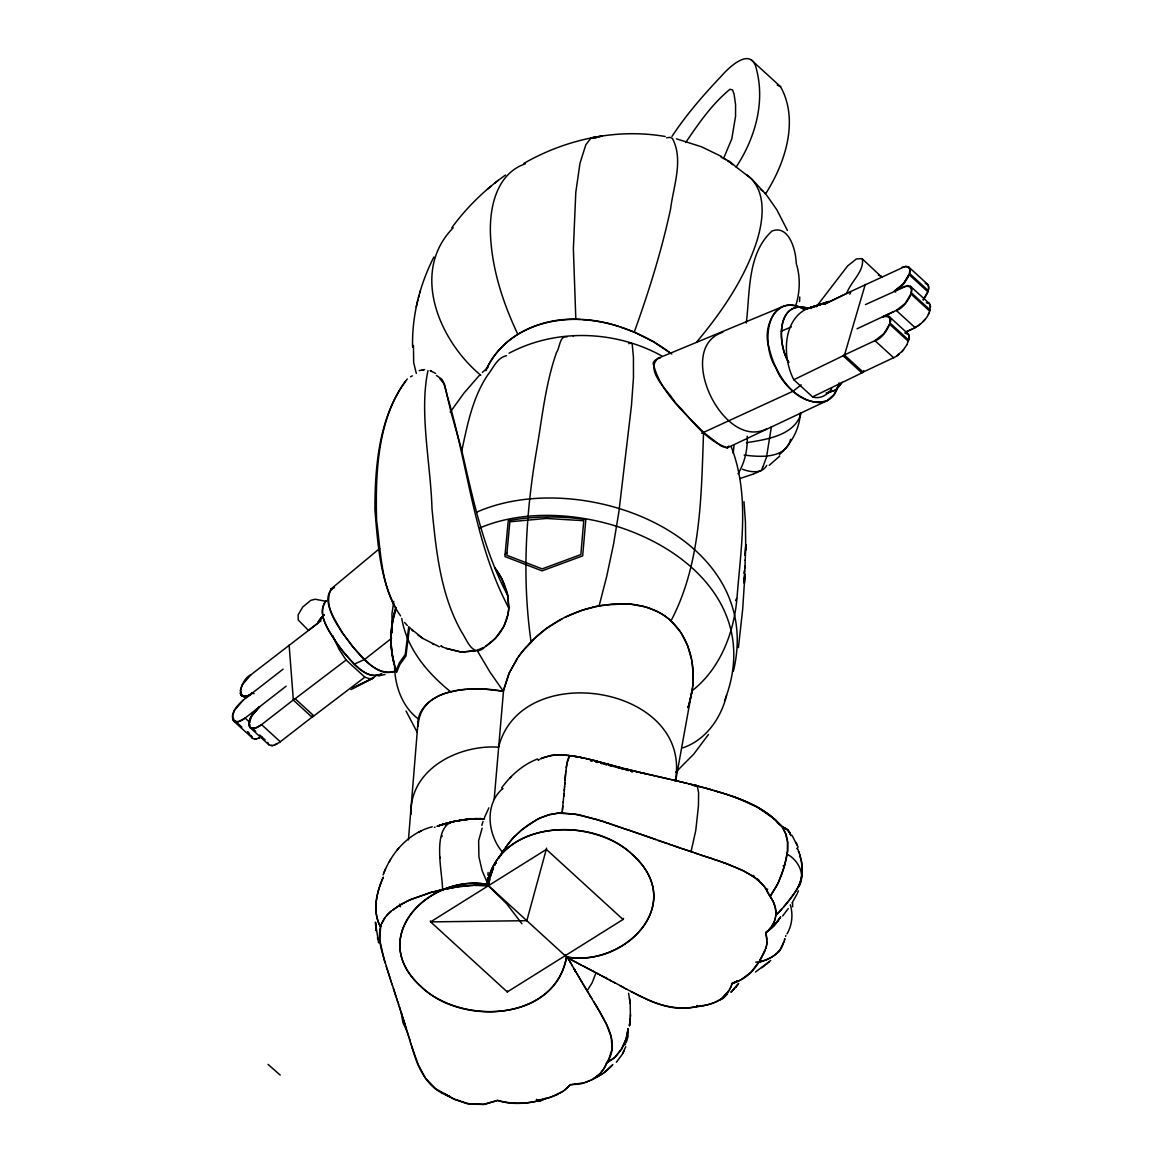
<?xml version="1.0" encoding="UTF-8"?>
<svg xmlns="http://www.w3.org/2000/svg" width="1163" height="1163" viewBox="0 0 1163 1163"><rect width="100%" height="100%" fill="white"/><g stroke="black" fill="none" stroke-linecap="round" stroke-linejoin="round"><path stroke-width="1.5" d="M630.404 1016.782L630.201 1003.654L628.601 993.231M745.061 560.275L745.061 560.13M411.033 814.216C409.332 769.15 458.949 744.32 498.578 747.198C521.126 657.56 693.046 685.923 675.281 781.056M745.73 550.419L745.439 522.1L743.971 501.602M775.866 913.638L775.895 912.81M802.107 870.215L801.54 862.03L799.49 853.773M766.926 941.419L765.85 932.581L766.955 931.519M457.379 820.831C429.409 822.299 442.972 873.573 442.492 889.564L433.784 891.788M439.788 858.323L439.803 856.855M744.945 566.279L744.843 567.966M508.813 607.29L507.795 595.645M802.092 870.578C802.47 882.557 795.303 892.748 788.078 901.616M744.843 555.173L745.817 544.56L744.349 583.317L744.567 577.764M799.577 301.551L799.737 296.972M775.837 914.278L775.881 913.449M744.669 575.016L744.669 574.26L743.753 580.133M508.754 608.38L507.998 596.648M766.897 942.393L766.955 941.201M800.275 413.098C799.679 429.176 791.029 444.033 779.341 454.689M744.887 575.263L742.677 609.281L738.418 647.617M449.049 692.348C433.639 695.808 416.325 708.078 418.099 725.727M488.634 883.371L488.489 885.654L567.748 958.079L572.676 960.653M488.853 879.722L488.983 877.454M630.535 1014.587L629.474 1025.722L630.317 1017.974M508.783 607.929L508.711 609.121M775.794 914.932L775.866 914.103M501.02 690.851C472.105 685.966 419.858 687.188 418.128 725.988M508.74 608.627L508.187 613.206M733.969 445.589L733.242 453.236M564.855 783.121L565.073 779.937M564.738 784.618L564.869 782.83M565.058 780.213L565.189 778.381M564.767 784.211L564.564 787.002M565.174 778.512L565.247 777.684M565.233 777.887L565.378 775.895M565.262 777.378L566.933 763.073L569.754 755.674M564.607 786.45L564.302 790.433M766.81 943.367L766.911 942.175M564.433 788.703L563.183 802.194M565.422 775.416L565.552 773.642M408.431 839.904L418.069 721.467M746.297 323.023C750.091 292.32 747.198 253.403 772.058 231.03C788.281 224.721 795.187 248.359 796.001 260.207M487.123 884.403C498.229 820.584 592.098 815.103 632.396 854.601C688.176 904.16 623.819 967.34 566.526 956.96C555.434 1020.794 461.566 1026.275 421.268 986.776C365.473 937.204 429.845 874.024 487.123 884.403C498.738 818.65 594.395 815.917 634.358 856.448C686.432 905.715 623.426 967.616 566.526 956.96C554.925 1022.713 459.254 1025.446 419.305 984.916C367.232 935.663 430.223 873.747 487.123 884.403L487.675 877.745M487.893 875.07L488.111 872.395M494.202 799.083L503.564 690.182M413.461 345.484L413.665 362.58L416.31 373.396M562.281 811.352L562.136 812.937L558.531 813.286M775.736 915.572L775.823 914.743M923.32 299.705C926.199 295.518 930.909 289.035 927.391 284.092L908.637 266.938L905.614 266.211L847.972 292.8M865.476 304.575L907.489 285.589L910.513 286.316L929.281 303.47C933.787 316.772 916.793 328.344 905.759 331.906M563.997 793.966L563.779 796.35M628.107 1028.804L626.392 1038.021M692.276 689.601C696.724 660.729 686.301 627.104 659.348 612.581M565.698 772.101L565.77 771.345M562.427 809.782L562.761 806.352M628.122 1028.586L626.028 1039.199L621.653 1048.939L614.907 1057.298L606.592 1062.822L605.225 1066.355M787.395 852.726L787.729 842.608L785.577 833.435M692.712 686.068L693.163 673.857L691.854 660.933M787.642 850.705L787.511 840.747M563.226 801.889L562.136 812.937L579.101 814.725L599.57 820.496M766.708 944.341L766.839 943.149M508.624 609.994C507.155 624.793 498.2 638.502 485.611 646.279C473.167 659.276 467.017 639.97 461.478 631.771C440.399 594.293 436.096 550.608 431.982 508.609C430.732 464.124 419.014 411.935 427.999 370.604M787.598 851.142L784.574 865.388M771.418 426.632L766.519 457.117L762.972 466.756M629.474 1025.722L630.186 1020.14M692.523 687.638L675.587 781.274M566.163 767.74L567.748 759.846M775.576 916.778L775.765 915.397L781.652 909.292M766.562 945.301L766.737 944.123M787.351 853.002L787.046 854.892M744.494 570.408L743.753 573.199M488.925 882.906L488.097 885.61M488.722 883.996L487.966 885.61L475.042 885.392M766.402 946.275L766.591 945.097M691.767 692.755L689.252 703.441M775.358 917.97L775.605 916.589M928.437 289.529L928.626 288.555M433.886 257.023C419.712 284.819 411.818 316.002 412.589 347.272M488.94 882.848L489.652 879.475M697.16 1006.126L697.277 1005.399L697.16 1006.155M408.664 627.366L405.204 654.638L399.563 662.474L396.249 670.135C389.271 650.364 389.445 628.311 395.856 608.423M409.521 627.453L405.931 656.106L399.956 664.364L396.568 672.374C389.3 652.414 389.358 630.07 395.842 609.906M546.625 848.147L526.824 920.689L430.615 921.881L430.31 920.951M786.755 856.404L786.319 858.498M507.78 595.514C483.677 550.579 473.152 499.959 461.827 450.619C467.395 424.597 472.629 397.499 487.704 375.009C493.243 368.22 497.008 357.695 506.516 355.674M489.216 881.423L488.489 885.537L482.107 870.636L478.909 856.724L478.647 840.689L482.136 828.172M441.867 836.648L442.085 835.601M508.027 614.137L504.059 625.839M766.199 947.234L766.432 946.057M489.245 881.365L490.248 877.091M565.16 955.724L565.407 954.59M393.777 601.373L391.946 613.802L392.28 632.745M417.808 300.069L416.238 307.003M790.593 439.309C785.854 458.978 759.759 457.175 744.131 455.024M801.045 413.505C794.373 435.791 766.068 439.512 746.384 442.725M786.246 858.832L785.519 861.841M503.797 689.121L509.118 673.173L517.157 658.607M775.081 919.148L775.387 917.781M731.614 984.901L731.934 983.52L740.627 980.075M765.952 948.179L766.228 947.016M804.549 309.562C765.85 289.151 760.355 346.094 776.215 368.249C784.225 392.847 829.713 423.158 839.09 382.845M736.528 598.465L735.612 600.602M795.943 305.055C799.882 292.117 800.435 278.102 796.742 265.033M785.403 862.306L784.4 866.013M490.292 877.018L490.742 875.376M380.694 926.082L379.705 939.966L384.313 960.173M726.613 695.198C721.118 718.08 705.81 740.075 682.826 747.853M906.966 344.626L902.619 350.819L895.801 356.663L861.71 372.771L842.942 355.631L874.954 340.657C884.142 339.145 899.595 312.76 882.354 316.932L886.206 315.813L889.201 316.554L908.463 334.203L909.19 338.171L906.966 344.626M905.308 332.923L908.899 334.944L908.739 340.134L889.971 322.98C892.675 318.11 887.34 313.559 882.848 316.714L893.751 311.597M507.286 991.952L623.048 919.482L546.377 849.412L430.615 921.881L507.286 991.952L507.533 991.021M490.495 876.132L492.967 869.066M785.854 935.546L785.592 936.462M418.375 297.757L419.014 295.46M419.654 293.134L420.294 290.837M889.971 322.98L890.495 319.229L889.201 316.554M765.981 947.976L759.744 960.42M784.763 938.977L784.444 940.067M784.429 865.912L781.972 873.704M767.624 889.041L766.78 891.527M844.556 354.875L865.272 284.412M863.324 372.015L863.746 370.575M490.83 874.983L493.359 868.02M774.732 920.326L775.096 918.959M688.947 704.487L692.101 690.764C720.464 668.536 734.086 632.614 737.022 597.549C740.86 547.599 750.091 494.595 731.091 446.548M783.993 867.409L778.454 882.455L771.825 893.736M481.802 825.352L483.052 821.412M595.994 972.82L592.141 982.764L587.155 990.76M731.251 986.079L731.643 984.698M895.568 292.117L894.391 291.041C902.299 289.587 920.602 262.562 901.79 267.33M626.188 1038.675L621.958 1048.415L615.896 1056.338M395.856 607.58C390.128 624.967 389.561 643.982 393.864 661.747M733.344 671.313C766.432 535.75 580.744 466.203 476.83 512.098M567.82 759.584L569.536 755.921L570.844 755.761M687.871 707.758L688.743 705.127M784.865 938.817L784.414 940.184M688.147 706.944L688.409 706.13M380.839 925.733L381.42 923.989M838.407 385.564L834.118 394.562L826.893 400.755L727.486 447.74C705.432 440.893 690.895 418.506 675.165 402.471C669.074 391.437 644.287 370.866 657.967 358.349L782.423 306.712M923.102 299.981L927.798 291.724L909.044 274.584L903.564 283.772L894.885 290.808L903.128 286.97M909.044 274.584L903.288 284.063L894.391 291.041M774.325 921.474L774.747 920.137M765.385 950.098C759.613 962.412 751.749 975.437 738.578 980.903M671.763 354.061L653.562 341.777L634.242 332.153C648.765 291.768 661.645 250.699 670.629 208.7C673.435 186.036 683.8 159.651 672.359 138.353L669.728 137.336L666.573 137.816M625.738 1046.744L622.045 1054.637L616.361 1062.241M381.231 924.498C376.201 939.471 383.339 955.012 387.177 969.375M781.725 874.387L777.175 885.043M783.411 943.048L784.124 941.187L779.792 950.622M730.829 987.227L731.28 985.875M783.15 943.76C780.024 954.43 768.539 959.838 758.494 962.077M383.092 874.925C391.291 852.61 408.707 832.882 432.273 826.762M610.313 1056.324C616.579 1040.478 606.853 1024.007 599.09 1010.574M797.585 892.821L798.414 890.785M484.491 817.473L488.882 807.878M774.34 921.285L773.322 923.713M610.168 1056.702L608.627 1059.827L612.174 1048.895L611.142 1036.815L606.563 1024.618L597.535 1007.943M724.564 700.693C778.076 564.317 586.021 482.689 479.956 527.9M626.348 1042.295L628.107 1036.32L627.947 1030.244M385.52 869.154L383.819 873.079M381.609 923.655L384.371 918.508M493.156 868.63L493.563 867.583M730.844 987.024L727.733 992.432L723.197 997.156M605.487 1065.802L608.511 1059.9L606.592 1062.822L612.93 1058.955M381.842 923.131L385.04 917.563M485.843 370.503C501.602 334.479 542.714 316.656 580.468 319.476M623.048 919.482L623.557 918.392M773.875 922.419L772.087 925.879M797.106 893.882L792.148 902.837M485.8 370.575C508.071 320.654 571.12 310.158 618.6 326.425M928.278 314.403L928.844 313.24M605.254 1066.166L604.367 1067.983M729.797 989.262L730.349 988.157M494.784 865.17L495.249 864.124M624.095 1050.8L622.641 1053.634M495.002 864.749L495.467 863.702M383.121 877.571C376.579 892.37 372.204 911.007 380.17 926.039M798.807 886.802C806.032 875.056 798.385 860.126 787.177 854.165M503.637 626.697L495.482 638.196L486.076 645.988M383.339 877.178C376.681 891.672 372.611 909.67 379.414 924.789M680.384 631.814L670.964 620.897C701.318 563.299 701.216 495.889 703.557 432.389C684.426 412.618 660.904 392.672 653.693 365.197C650.132 359.614 665.832 356.285 657.967 358.349M604.978 1066.704L603.728 1069.044M842.07 382.249L835.499 390.157L826.123 392.992M787.031 933.874C792.134 925.181 793.268 914.38 790.302 904.77M495.656 863.469L496.15 862.437M776.782 885.799L771.331 894.405M495.889 863.048L496.368 862.016M738.04 473.792C744.814 462.54 747.78 449.238 747.228 436.183M376.085 675.136L373.585 677.869L352.622 688.074L373.221 678.073M390.564 859.602L389.372 861.681M849.76 294.195L850.72 292.509M757.985 962.964L751.298 971.963L741.66 979.304M498.636 858.25L501.573 853.497M498.825 857.931L501.442 853.715M445.487 825.788L446.054 824.916M772.755 924.614L771.374 926.926M624.764 1045.101L625.607 1043.72M780.635 916.895L773.497 926.199L766.461 932.086M604.077 1068.317L600.602 1072.926M685.69 142.555C698.556 123.54 712.149 103.841 729.986 89.304L732.545 89.871L734.144 94.377L735.583 104.888L735.554 116.431L731.789 138.862L723.677 158.212L725.683 159.564M751.138 59.807L780.547 86.687C799.286 120.254 785.141 163.358 765.559 193.887L751.763 178.986L736.15 167.007C754.714 138.964 765.123 103.507 756.691 70.231C752.083 45.546 729.753 66.378 721.264 76.206C703.382 95.017 686.286 114.744 671.952 136.42M841.503 383.354L836.008 389.794L828.172 392.861M501.733 853.104L502.198 852.537M502.009 852.683L506.675 846.155M779.573 918.552L780.518 917.069L777.902 920.98M502.358 852.145L506.981 845.748M729.143 990.542L722.136 997.999M762.724 467.119L761.343 470.521L754.176 473.719M766.795 465.302C762.099 474.126 750.208 472.265 742.459 469.227M794.867 892.443C801.365 883.807 803.284 872.555 801.54 862.03M518 657.371L509.161 673.072L503.346 691.244L483.663 689.034L467.075 689.281M794.489 892.995L790.782 898.127M603.408 1069.379L601.896 1071.428M517.957 657.429L521.315 652.806M450.197 412.196L463.819 393.283L479.985 374.675M708.485 734.478L693.744 754.133L675.659 772.348M778.948 919.482L776.099 923.291M831.69 388.689C827.765 394.926 819.959 399.476 812.559 396.888L793.806 379.734C782.481 358.088 782.132 320.712 806.962 308.646L825.686 303.02L805.566 309.024M253.243 713.326C250.496 717.222 246.934 723.124 250.147 727.675L268.929 744.829L272.782 745.585L279.28 742.561L313.792 715.768L295.024 698.629L261.573 724.636C258.52 727.355 250.394 731.527 249.013 725.189M518.843 656.15L524.353 649.012M384.677 918.218L385.389 917.098M788.267 908.565L782.641 915.993M771.694 893.911L770.299 896.92M506.995 845.559L509.99 841.649M727.544 993.813L723.459 998.116L718.56 1000.558M738.723 983.346L730.902 992.243L731.803 991.385M507.286 845.167L509.074 842.812M727.486 993.9L721.293 999.337M737.967 984.378L735.336 987.678L737.807 984.596M771.403 926.737L768.874 929.891M777.8 921.067L773.657 926.039M816.237 306.843L847.711 265.862L856.404 258.942L862.03 258.637L881.859 277.23M451.855 227.657C466.741 207.348 484.956 189.54 505.527 175.032M790.288 898.766L788.543 901.02M501.675 787.816C510.848 775.372 522.914 764.527 537.524 759.003M758.465 962.266L759.105 961.438M590.993 1080.267L603.539 1073.115L612.785 1064.596M770.706 895.234L769.775 896.048L770.676 897.458M521.809 652.167L537.059 635.987M509.35 842.608L510.935 840.486M788.18 901.485L783.717 906.922M787.744 902.037L781.696 909.248M510.281 841.445L511.894 839.352M323.692 615.242L318.081 622.161L323.488 615.547M398.546 848.321L397.005 850.211M696.695 342.024C721.642 312.12 744.32 279.251 756.59 241.977C763.408 220.287 767.406 190.747 747.082 175.017M511.226 840.297L512.229 838.959M612.16 1065.395L606.025 1071.254M775.954 923.466L774.747 924.847M318.473 621.435L323.968 614.907M254.057 712.279L259.64 706.755L250.801 717.193L248.94 722.645L250.089 725.363M770.633 927.754L767.929 930.822M386.087 916.386L386.872 915.31M453.192 227.788C409.667 272.171 439.57 341.108 480.755 375.242M323.532 615.343L318.924 620.78L324.099 614.805M924.978 319.36L922.841 321.773M903.651 349.598L901.514 351.996M755.703 962.106C764.76 962.121 773.395 956.887 779.646 950.636M524.891 648.373L532.378 640.333M601.46 1072.126L599.192 1074.365M512.2 839.148L513.232 837.825M386.465 915.95L388.079 914.016M512.534 838.77L513.901 837.084M781.114 909.888L779.835 911.283M779.283 951.058L777.684 952.686M513.537 837.636L514.25 836.706M774.413 925.21L767.754 931.229M379.676 548.485L330.975 589.001C321.918 609.238 341.399 630.651 352.433 646.599C363.118 657.08 377.873 678.116 394.766 671.109M501.631 789.546C484.302 805.639 488.053 835.296 502.431 852.043M381.798 673.624C364.15 682.318 347.839 656.208 337.648 644.869C330.83 632.803 315.115 613.73 326.28 600.631C313.923 616.143 334.697 638.792 343.056 651.978C352.563 661.456 366.025 680.82 381.26 674.293M387.25 915.063L389.809 912.359M514.22 836.895L521.3 830.164M779.195 911.981L776.128 915.063M569.681 1085.428L563.997 1090.647M514.569 836.531L523.219 828.594M779.69 456.114L769.266 465.302M600.123 1073.594L593.493 1078.697M509.757 778.12L511.255 776.593M405.567 381.144C379.022 417.415 374.937 465.941 374.908 509.685C377.699 542.162 379.647 576.543 394.751 606.054M772.668 927.027L770.458 929.121M388.471 913.784L390.245 911.952M532.828 639.897L546.232 628.631L562.252 618.687M545.447 1098.366L540.068 1100.954L536.419 1099.369M615.329 1056.891L613.526 1058.49M755.456 972.035L770.706 960.478M482.369 372.393L487.922 367.45M598.669 1075.005L593.479 1078.886M766.926 931.723L767.958 930.633M390.23 912.141L391.393 910.963M737.4 980.932L731.963 983.535L737.357 981.005L736.63 981.587M537.539 635.565C553.225 621.871 572.312 612.203 592.519 607.26M407.312 378.964C377.306 417.139 375.213 474.286 376.638 521.068C380.97 552.905 381.013 588.914 400.61 615.867M390.681 911.734L391.626 910.774M766.33 964.272L769.339 961.728M770.24 929.266L769.15 930.167M521.489 830.149L529.965 823.608M321.017 620.809L250.946 674.758C239.825 679.541 234.126 706.537 252.865 692.639L254.043 693.715M283.103 669.147L243.169 700.184C237.674 704.982 229.547 713.326 233.676 721.089L253.025 738.65L256.311 739.014L261.719 736.702L260.614 737.371M919.381 324.855L920.544 323.91M899.217 354.148L896.92 355.936M487.559 189.002L491.048 186.196M494.842 183.085L498.157 180.41M250.946 674.758L242.253 684.92L240.247 690.589L241.395 693.366M243.169 700.184L234.475 710.346L232.469 716.015L233.618 718.778M628.79 343.681L630.971 342.838L632.236 344.248L633.428 357.303L633.472 377.582L631.451 405.683L618.963 511.313L613.599 543.906L606.723 576.325L599.149 605.821L582.416 610.153L565.233 617.175M523.19 828.768L537.175 819.348M564.884 1089.978L570.379 1084.643L584.204 1082.797M801.176 384.837L793.151 391.175L701.638 433.276M391.582 638.298L364.601 659.45L354.41 664.073M247.763 696.608L252.356 693.046C249.362 695.648 241.497 699.254 240.319 693.192L245.684 698.091M286.083 686.214L245.102 718.065C242.049 720.784 233.923 724.942 232.542 718.618L241.919 727.195M255.613 709.881L259.131 707.162L251.688 715.638L248.911 724.287M392.789 910.004L400.45 904.698M605.589 1071.603L600.341 1075.237M393.036 909.829L400.712 904.538M317.615 623.368L308.428 630.375L298.28 620.039L298.121 614.922L302.671 607.086L310.695 600.399L315.173 599.236L325.059 601.126M364.848 677.157L346.08 660.017L293.352 700.111L312.12 717.266L364.848 677.157L369.093 678.596L372.436 678.378L350.979 689.63M761.765 967.761L764.876 965.435M252.865 692.639C249.841 695.372 241.657 699.501 240.319 693.192M722.107 998.188L719.853 999.773M502.096 789.197L503.041 788.529M563.096 1091.287L564.026 1090.429M736.31 981.805L732.341 983.491M544.691 1099.035C530.139 1103.861 512.898 1104.835 497.619 1100.314L483.168 1104.399L466.203 1103.527M562.165 1091.912L563.125 1091.068M530.197 823.637L539.21 818.345L548.209 815.118M917.113 326.425L918.232 325.698M562.194 1091.694L550.637 1097.261L537.553 1100.387M767.318 931.519L765.908 932.406L766.955 939.239M766.577 428.885C723.052 450.939 674.031 348.086 722.834 332.24M561.249 1092.304L559.287 1093.467M719.228 999.991L716.582 1001.648M330.975 589.001L334.479 587.562M394.126 671.705C371.593 676.401 354.73 648.125 342.416 633.079C336.412 621.246 318.895 598.538 333.708 587.693M400.683 904.741L403.634 902.91M599.308 1075.848L597.201 1077.025M400.944 904.581L408.14 900.642M539.123 759.526L538.106 760.108L539.051 759.541M523.932 163.343C566.25 139.138 616.87 128.119 665.192 136.493M717.934 1000.747L715.914 1001.983M727.486 447.74L728.896 446.127L726.802 447.886L721.423 446.214L703.557 432.389M592.272 1079.409L585.6 1082.535M483.532 647.471L477.019 650.291L490.016 672.156L503.346 691.244L502.183 691.055M404.128 902.822L409.725 899.886M277.085 743.942L274.875 744.989M696.913 1006.533C680.835 1010.342 659.901 1006.315 644.186 997.927M558.24 1094.223C539.399 1102.001 517.608 1106.783 497.59 1100.503L484.695 1104.399L469.459 1104.167M410.554 376.768L412.371 375.853M537.437 819.392L539.763 818.258M914.191 327.966L916.051 327.05M596.881 1077.185L593.857 1078.566M509.045 353.232C556.103 328.111 615.532 330.307 661.892 356.009M418.942 832.097L421.093 831.036M848.379 292.611L824.131 304.386L846.722 293.41C850.531 281.882 864.458 271.415 862.365 258.927M793.806 379.734L844.498 355.108L863.251 372.247L812.559 396.888M408.649 900.555L411.847 898.897M911.676 329.144L905.803 331.891M857.073 328.766L896.266 310.419C905.395 308.878 921.009 282.624 903.666 286.709M409.972 899.915L430.979 892.312M540.083 817.938L548.238 814.929L557.847 813.155M411.818 899.072L433.247 891.745M715.245 1002.113L712.439 1003.465M434.41 827.402L435.078 827.111M589.714 1080.718L581.238 1083.756L570.35 1084.846M737.487 981.601L731.905 983.709M258.404 738.403L259.509 737.938M714.562 1002.419L707.366 1005.05M781.405 331.15L791.392 326.89M542.394 757.956L540.49 758.799L550.128 755.674M753.668 473.923L740.002 478.516M826.893 400.755C796.539 409.158 774.689 373.425 769.165 347.999C761.14 325.495 778.57 292.713 804.796 309.692M542.947 757.695L550.869 755.528M525.443 163.794C495.482 173.883 488.794 209.922 490.626 237.79C492.661 271.43 503.477 303.965 517.811 334.246M437.55 826.108L455.62 821.18M592.708 137.583L601.896 136.115L590.717 138.484L585.832 144.75L579.988 163.256L575.787 192.375L573.374 248.911L575.83 319.316M437.23 826.239L443.263 824.204L438 825.948M437.346 826.195L438.771 825.672M829.088 301.362L806.962 308.646L826.791 302.365M827.925 301.813L809.899 308.311L811.425 308.369M763.364 960.914L761.634 961.481M438.655 825.715L440.152 825.178M711.756 1003.538L702.888 1005.951M419.145 370.619L424.611 369.601M439.323 825.483L444.295 823.913M441.359 824.8L444.484 823.855M693.86 785.505L699.952 786.639M721.176 999.38L719.868 999.599M443.307 824.204L448.874 822.721M444.15 823.956L453.454 821.645M444.949 823.724L446.359 823.346M449.485 692.218L457.67 690.444M446.054 823.433L447.784 822.982M548.892 814.754L550.23 814.405M431.517 892.355L441.911 889.695M447.246 823.113L450.008 822.43M450.517 822.328L451.767 822.037M449.223 822.619L452.611 821.834M593.115 607.115L594.322 606.824M449.354 822.604L450.096 822.43M378.426 675.965L385.026 674.467M706.653 1005.036L696.841 1006.431M541.071 1100.765L539.995 1100.954M452.247 821.921L454.442 821.427L453.236 821.703M550.869 814.449L558.56 813.097M760.762 961.699L759.41 961.961M595.325 606.606L612.494 604.033L629.343 604.048M442.492 889.564L443.248 889.404M442.463 889.739L446.665 888.721M443.074 889.608L447.101 888.634M455.242 821.267L460.737 820.22M455.344 821.252L469.721 819.028M456.041 821.107L456.478 821.02M446.636 888.895L447.537 888.547M447.072 888.808L447.973 888.459M447.508 888.721L448.409 888.372M447.944 888.648L448.845 888.285M448.38 888.561L455.983 887.209M457.728 820.773L472.89 818.781M448.816 888.474L453.628 887.602M458.062 820.715L462.758 819.9M550.23 755.63L559.272 754.816L568.809 755.499M600.355 605.603L602.783 605.182M454.239 887.311L458.367 886.642M550.971 755.499L553.384 755.165M458.324 690.342L461.58 689.863M461.784 820.046L465.593 819.493M462.336 819.959L463.964 819.711M457.161 887.02L459.545 886.468M458.934 886.744L460.737 886.308M604.149 604.978L626.188 603.844M464.546 819.639L470.622 818.941M464.619 819.624L465.752 819.479M460.112 886.584L471 885.348M702.161 1005.879L700.635 1006.068M423.637 369.674L422.242 369.849M461.304 886.424L474.431 885.247M466.363 819.392L467.57 819.246M462.249 689.775L465.651 689.412M256.311 738.999L254.479 739.087M272.782 745.585L270.95 745.657M466.741 819.348L480.988 818.665M553.632 755.136L558.502 754.831M468.791 819.115L484.608 818.883M572.908 335.773L573.679 335.7M699.85 1006.344L687.784 1008.045M470.55 818.956L474.94 818.679M687.391 1008.074C664.073 1010.08 642.994 997.505 623.063 987.343M471.233 818.897L472.469 818.81M559.243 813.228L574.871 814.144L594.947 819.057M473.893 818.723L476.786 818.636M471.596 885.508L474.751 885.232M474.257 818.708L482.151 818.723M475.638 818.665L477.019 818.621M475.347 885.392L476.292 885.377M476.321 885.217L478.88 885.203M926.286 302.729L929.281 303.456L927.943 302.831M904.959 332.952L907.954 333.694M558.792 754.831L559.679 754.831M878.399 275.209L881.132 276.067M478.865 885.363L487.588 885.581M539.617 1100.983L538.687 1100.881M478.109 818.621L481.497 818.694M560.072 754.831L565.087 755.092M479.796 818.636L483.997 818.839M487.864 885.406L506.632 903.709L521.94 923.742M627.061 603.888L627.933 603.946M582.023 319.563C613.773 321.642 644.651 333.723 670.062 352.752M628.79 604.004C644.113 605.094 659.552 610.342 670.964 620.897M565.523 755.136L568.314 755.441M630.52 604.164L645.145 606.839M568.707 755.485L571.426 755.848M570.873 755.776L573.126 756.095M569.797 755.63L579.508 757.142M571.731 755.892L574.1 756.241M925.268 283.336L927.9 284.586M573.853 756.197L574.973 756.372M574.711 756.343L584.393 758.145M593.392 137.467L596.168 137.932M575.598 756.473L576.615 756.648M576.179 756.575L576.993 756.72M576.499 756.619L577.386 756.779M578.694 757.011L587.315 758.814M468.66 1103.832L454.384 1099.137M580.395 757.331L581.791 757.607M582.561 757.767L583.375 757.927M590.542 760.907L592.185 761.271M585.672 758.45L586.225 758.567M646.323 773.904L654.711 775.808M643.721 773.308L645.189 773.642M652.065 775.212L641.918 772.886M656.746 776.273L659.45 776.884M663.782 777.887L652.312 775.256M644.607 773.511L646.919 774.035M595.761 762.07L597.477 762.463M643.895 773.337L640.42 772.523M665.134 778.192L670.368 779.414M659.043 776.797L668.507 778.977M672.301 779.864L673.173 780.068M674.744 780.417L667.78 778.803M596.43 762.23L597.288 762.419M586.065 758.538L591.705 759.89M674.409 780.344L678.683 781.362M640.842 772.639L627.715 769.484M672.054 779.792L676.473 780.838M641.714 772.843L636.946 771.709M587.082 758.756L596.139 761.038M676.793 780.911L677.971 781.187M678.247 781.245L680.675 781.827M679.163 781.463L681.896 782.118M635.928 771.476L637.339 771.81M680.878 781.87L681.765 782.088M683.059 782.394L680.355 781.754M636.452 771.592L632.061 770.531M600.66 763.219L601.504 763.422M682.739 782.321L686.315 783.193M600.922 763.291L602.594 763.698M807.413 308.035C775.43 300.141 777.785 345.106 788.819 362.434M683.539 782.51L692.479 784.749M633.661 770.924L626.566 769.194M684.411 782.728L685.298 782.946M685.85 783.077L687.086 783.382M689.906 784.08L688.7 783.789L692.305 784.691M676.488 138.833L701.536 146.8L721.729 156.598M626.77 769.223L628.674 769.702M604.004 764.047L606.868 764.76L603.917 764.018M695.241 785.447L698.44 786.246M625.418 768.903L627.337 769.368M465.433 1103.149L455.765 1099.791M691.636 784.531L697.102 785.912M590.368 759.555L594.991 760.762M624.284 768.612L625.985 769.019M624.996 768.772L625.883 768.99M695.896 785.606L693.497 784.996M698.44 786.246L699.457 786.508M622.365 768.103L624.604 768.67M623.135 768.321L606.868 763.975M620.33 767.58L621.987 768.031M608.336 765.138L609.79 765.516M620.853 767.74L617.088 766.737M609.15 765.341L611.244 765.894M699.632 786.566L700.824 786.886M618.876 767.202L614.413 766.024M610.604 765.719L611.404 765.937M700.489 786.784L709.154 789.139M701.027 786.929L706.014 788.281M594.06 760.5L597.244 761.329M595.907 760.995L600.951 762.361M613.395 766.461L615.721 767.071M596.808 761.242L603.088 762.943M612.901 765.617L614.457 766.039M777.204 85.132L780.547 86.687M611.389 765.21L613.584 765.806M616.928 767.406L620.359 768.321M609.877 764.803L611.84 765.327M618.323 767.769L619.69 768.147M610.648 765.007L600.573 762.23M602.405 762.754L608.351 764.382M621.057 768.51L623.324 769.136M710.113 789.415L705.767 788.209M623.063 769.063L623.833 769.281M622.031 768.787L623.731 769.252M623.208 769.106L624.371 769.426M708.514 788.965L710.375 789.473M709.939 789.372L726.221 794.242M710.651 789.575L712.803 790.186M626.043 769.906L626.973 770.168M626.188 769.95L628.311 770.546M627.468 770.313L628.253 770.531M713.995 790.52L717.789 791.64M717.629 791.581L722.049 792.933M630.739 771.258L631.96 771.636M631.349 771.447L632.57 771.825M595.558 819.043L600.733 820.86M721.264 792.672L722.485 793.05M722.761 793.151C741.878 799.112 761.358 806.613 776.114 820.642M570.335 958.777L567.777 957.89L569.259 960.449M646.643 607.275L657.924 611.825M724.883 793.82L727.718 794.736M600.181 820.496L601.882 821.238M601.329 820.86L606.461 822.75M620.039 326.89L634.242 332.153M602.478 821.238L619.603 827.198M808.954 308.573C776.637 298.004 776.899 344.51 788.659 362.115M774.413 819.057L782.714 827.097M727.326 794.591L738.156 798.4M776.39 820.904C779.53 827.576 789.561 827.416 790.811 835.674M450.459 1097.145L448.235 1096.128L451.724 1097.901M698.876 854.165L689.746 851.316M706.828 856.826L715.376 859.893M699.966 854.732L706.232 856.811M607.071 822.75L610.502 823.898M693.293 852.305L691.069 851.563L695.765 830.484L698.425 806.148L698.614 792.788L697.291 785.984M710.259 857.96L716.524 860.286M694.936 853.061L709.648 857.96M538.498 1100.838L537.742 1100.503M684.658 849.601L688.641 850.749M685.792 849.979L690.909 851.505M611.636 824.291L613.919 825.061M684.12 849.223L677.869 847.304M681.823 848.641L685.24 849.601M730.553 795.681L736.179 797.658M615.067 825.454L625.854 829.35M677.331 846.926L668.841 844.207M680.718 848.074L673.915 845.952M620.766 827.402L626.988 829.742M672.81 845.385L658.113 840.515M715.972 859.893L717.658 860.678M717.12 860.286L719.955 861.463M667.169 843.437L626.45 829.35M718.254 860.678L722.252 862.277M627.584 829.742L655.888 839.555M446.519 1095.066L449.863 1096.564L435.907 1088.961L425.469 1078.116L418.099 1064.494L410.902 1043.88M720.551 861.478L723.386 862.684M722.848 862.292L724.534 863.091M723.982 862.699C739.319 868.906 756.575 874.896 766.257 889.259M725.131 863.106L743.113 870.593L755.456 877.934L764.411 886.497L769.804 896.106L766.446 889.535M721.045 157.194L729.855 161.555L736.15 167.007M782.873 827.155L783.746 827.489M736.877 797.92L757.142 807.006L774.282 818.956M738.985 798.719L745.279 801.263M785.49 833.231L782.205 826.922L784.763 827.954M445.996 648.373L461.493 652.123L475.652 650.713L461.318 652.109L445.778 648.271M439.352 646.817L422.91 638.458L408.591 626.901M431.269 371.055L430.106 370.59L435.645 373.41M783.949 827.576L786.77 829.19M747.286 802.136L756.735 806.788M443.583 647.311L444.789 647.849M436.416 375.46L441.795 379.196L444.513 384.299L450.924 411.906L461.827 450.619M643.066 997.592L630.826 991.472M455.038 1099.646L453.715 1098.788M441.17 646.119L442.376 646.73M440.995 646.017L442.551 646.817M432.447 643.779L433.755 644.447M784.894 828.027L787.874 830.106M567.777 957.89L581.529 965.275M574.348 961.321L583.085 966.09M589.278 969.128L594.889 972.297M584.131 966.438L591.822 970.669M583.099 965.901L588.216 968.779M592.868 971.018L597.971 973.925M453.686 1098.977L452.392 1098.076M595.95 972.646L600.53 975.277M601.576 975.641L607.319 978.897M598.509 974.013L603.597 976.92M604.644 977.269L611.331 981.049M625.65 988.724L626.683 989.277M608.845 979.522L615.372 983.215M624.124 987.707L612.872 981.674M619.981 985.686L622.031 986.791M453.032 1098.628L451.113 1097.334M757.404 807.151L758.712 807.892M441.591 1092.9L448.235 1096.128L446.258 1094.863M441.257 1092.711C424.873 1083.785 417.357 1065.497 412.327 1048.488M759.366 808.27L764.513 811.469M567.035 336.907C559.65 335.017 559.781 348.246 556.583 352.331C545.607 383.368 542.351 416.398 536.841 448.671C525.836 512.331 521.838 577.488 531.04 641.671M765.138 811.89L767.624 813.62M417.822 634.925L422.91 638.458M250.161 727.689L255.046 728.198L261.573 724.636L280.327 741.776M233.705 721.104L238.575 721.627L245.102 718.065L249.783 722.354M727.675 160.959L729.637 162.398M768.249 814.071L771.854 816.862M760.253 189.118L763.03 191.357M730.597 163.14L732.53 164.652M753.013 875.332L754.511 876.495M418.389 718.981C402.383 707.06 395.071 686.461 394.606 667.068M268.057 1064.407L280.196 1075.077M787.104 829.437L789.997 832.955M450.837 691.883C427.461 673.159 406.905 648.78 401.758 618.44M757.447 878.879L758.901 880.1M772.087 817.066L772.988 817.822M774.165 818.839L777.48 821.965M445.967 1094.616L445.167 1093.831M928.176 290.517L909.408 273.378L909.931 269.598L908.637 266.938M930.051 309.896L911.298 292.756L911.807 288.976L910.513 286.316M929.673 311.103L910.92 293.963L905.177 303.441L896.266 310.419L915.034 327.573M908.361 341.326L889.593 324.186L883.851 333.679L874.954 340.657L893.722 357.797M253.04 728.867L255.715 731.323M259.742 734.987L265.091 739.886M247.69 731.643L248.867 732.719M247.283 732.094L249.958 734.536M439.919 378.716L443.946 383.775L446.577 392.905M411.731 629.837L413.025 631.073M787.991 830.208L790.607 834.656L790.128 833.26M777.829 822.256L781.231 825.788M764.745 193.014L765.559 193.887M268.929 744.829L267.781 742.343M251.281 735.598L252.458 738.258M404.564 622.452L407.326 625.563M766.461 194.919L776.84 209.791L787.409 230.405M346.08 660.017L339.102 649.405L333.432 637.309M495.583 568.78L494.827 567.762L495.729 568.983M508.783 608.016C473.472 541.624 468.267 464.677 446.534 393.603M496.208 569.623L499.814 575.176M496.339 569.812L501.762 578.709M395.26 606.81L395.769 607.537M770.706 897.269L771.04 898.01M380.388 926.388L379.632 925.181M782.408 827.227L783.033 828.23M771.069 897.821L772.392 900.235M792.09 835.499L798.123 847.216M606.737 978.301L606.316 977.487M681.285 633.181L687.667 645.814L691.592 659.465M929.775 303.965L930.589 307.003M771.418 898.374L772.697 900.802M589.946 995.601L590.731 996.691M594.395 1002.724L595.151 1004.221M590.193 996.037L591.778 998.406M593.871 1001.866L594.889 1003.785M591.226 997.723L594.104 1002.491M587.664 991.603L588.173 992.461M588.696 993.304L586.806 990.396M595.441 1004.469L596.212 1005.951M588.405 993.071L589.714 994.99M595.95 1005.515L594.918 1003.596M589.437 994.758L590.223 995.848M585.789 988.477L586.312 989.35M596.488 1006.199L597.259 1007.696M586.021 989.102L587.082 990.643M596.735 1006.824L595.965 1005.326M584.248 985.89L583.186 984.363M584.756 986.762L583.71 985.221M597.012 1007.071L598.814 1010.313M584.48 986.515L585.527 988.056M585.251 987.809L585.759 988.666M583.477 984.596L581.907 982.197M581.674 981.587L580.119 979.173M581.398 981.339L582.445 982.88M580.395 979.42L578.578 976.586M580.628 980.046L581.137 980.903M577.851 975.103L578.36 975.975M579.116 977.269L576.804 973.562M575.045 970.349L576.325 972.515M575.54 971.396L577.342 974.245M571.004 963.415L567.748 958.079M572.516 966.017L570.161 962.223M571.731 964.912L574.551 969.477M573.504 967.936L575.031 970.538M417.226 732.341L406.032 711M783.164 828.434L785.984 834.525M252.008 737.749L251.441 736.484M500.148 575.729L500.802 576.892M501.18 577.589L503.942 583.317M772.726 900.613L772.988 901.369M502.111 579.392L507.926 596.27M797.164 848.205L797.687 849.31M797.251 848.394L797.818 849.572M773.017 901.18L773.264 901.95M773.293 901.761L773.788 903.128M797.353 845.254L796.117 842.492M783.499 865.839L784.036 867.089L783.339 865.432M773.555 902.343L774.02 903.709M798.341 850.764L799.272 853.162L798.429 850.982M783.586 866.028L784.036 867.104M504.233 584.015L506.617 590.833M774.049 903.52L775.009 906.718M332.807 635.58L333.112 636.437M774.282 904.116L775.169 907.329M786.057 834.743L787.395 839.977M399.868 905.061L400.145 905.89M400.014 905.497L400.435 906.733M399.578 904.233L400.305 906.326M574.435 969.491L574.827 970.712M574.304 969.113L575.06 971.396M391.946 983.883L392.513 985.904M390.157 978.374L390.753 980.22M396.699 998.494L397.862 1002.332M390.579 979.944L391.35 982.052M393.428 988.448L397.121 1000.064M391.175 981.776L391.916 984.072M392.542 985.715L396.089 996.865M799.679 854.34L801.452 861.492M389.256 975.626L389.561 976.542M399.36 1006.707L399.927 1008.714M389.852 977.458L388.791 974.434M398.473 1003.974L399.781 1008.263M389.678 977.196L390.274 979.028M397.601 1001.241L398.604 1004.614M388.384 972.864L388.675 973.794M401.119 1012.173L401.54 1013.729M388.965 974.71L387.919 971.687M400.246 1009.44L401.104 1012.362M399.956 1008.525L400.508 1010.545M387.497 970.116L387.788 971.032M401.7 1013.991L402.267 1016.011M388.079 971.948L387.206 969.201M401.409 1013.089L401.976 1015.095M402.863 1017.64L403.285 1019.195M402.572 1016.724L402.994 1018.279M402.296 1015.822L402.558 1016.913M403.735 1020.373L404.433 1022.844M403.445 1019.471L404.143 1021.928M386.334 966.438L386.625 967.354M403.154 1018.555L403.561 1020.111M404.302 1022.204L404.709 1023.76M405.16 1024.937L405.422 1026.028M404.884 1024.022L405.276 1025.577M404.593 1023.106L405 1024.661M412.182 1048.037L411.469 1045.726M406.018 1027.67L406.41 1029.226M405.727 1026.755L405.989 1027.859M405.451 1025.853L405.713 1026.944M407.166 1031.421L407.98 1034.3M407.152 1031.61L402.95 1022.611L401.395 1013.787M406.294 1028.586L406.73 1030.258M407.995 1034.111L408.387 1035.651M411.062 1044.156L410.335 1042.048M407.283 1032.061L407.559 1032.962M385.157 962.935L384.459 960.623M409.391 1038.646L409.943 1040.478M408.824 1036.815L410.51 1042.324M408.271 1035.012L408.795 1037.003M506.777 591.371L507.591 594.642M775.198 907.155L775.43 908.579M375.62 923.931L378.615 942.815M377.466 937.611L377.83 939.282M775.328 907.765L775.779 911.08M928.539 285.938L928.714 287.624M775.576 909.015L775.823 911.719M629.561 998.363L630.201 1003.654M375.809 926.518L375.489 922.143L376.318 930.822L376.114 929.077M796.103 261.181L796.379 264.205M312.018 715.957L312.106 717.077M289.122 645.087L293.338 699.937M775.852 911.53L775.852 912.359M792.555 902.633L792.657 906.849M775.881 912.17L775.866 912.999M505.091 554.373L505.004 556.597L542.089 570.873L582.678 555.87L585.832 519.527C560.115 515.863 533.817 516.081 508.246 520.661L505.091 554.373M506.937 553.225L506.85 555.303L542.176 568.881L580.831 554.591L583.768 520.704L546.392 518.451L509.859 521.78L506.937 553.225M733.606 989.539L732.705 990.498L734.493 988.608L733.606 989.539M693.817 785.388L696.811 785.49L693.86 785.345"/></g></svg>
